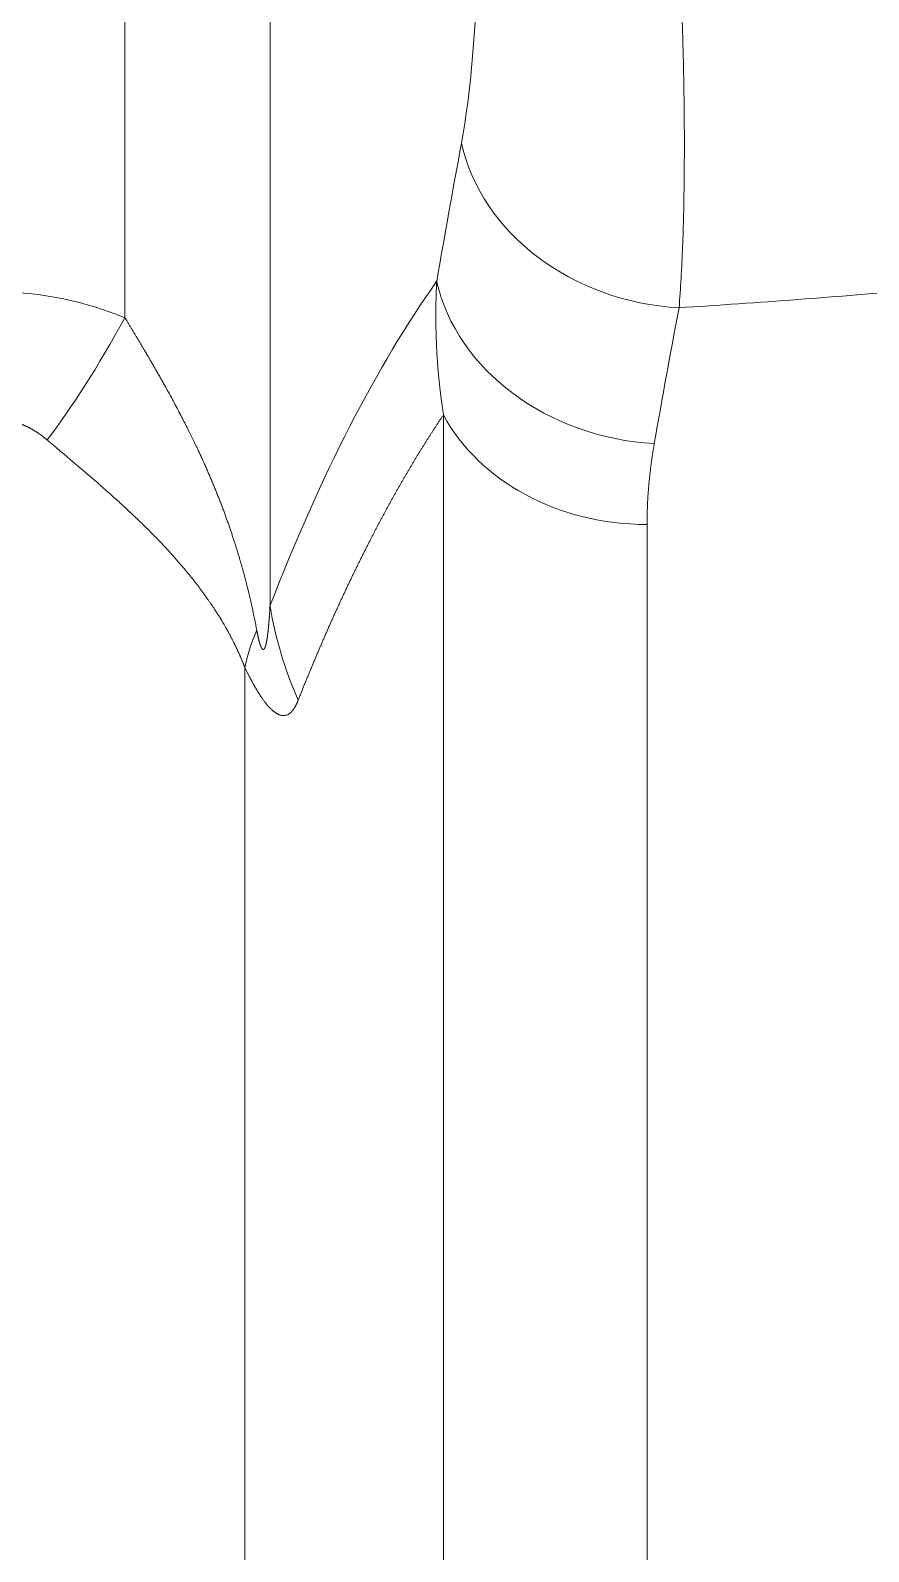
# Model space of a CAD drawing. Header units: millimetres. Extents: x 4664 to 8864, y -38 to 2932.
# Drawn here: x 5333.95 to 5343.79, y 1275.92 to 1293.78 of the extents above; entities that cross this region are included whole.
import ezdxf

# ---------------------------------------------------------------- set-up
doc = ezdxf.new("R2010")
doc.units = ezdxf.units.MM

msp = doc.modelspace()

# ---------------------------------------------------------------- linework, layer by layer
at = {"lineweight": 5}
for p, q in [((5335.059, 1337.158), (5335.059, 1290.409)), ((5336.762, 1287.024), (5336.762, 1328.827)), ((5338.798, 1260.011), (5338.798, 1289.269)), ((5341.187, 1258.059), (5341.187, 1287.982)), ((5336.467, 1286.299), (5336.467, 1260.034))]:
    msp.add_line(p, q, dxfattribs=at)
for centre, major_axis, ratio, start_param, end_param in [((5366.644, 1169.146), (-16.144, 145.92), 0.182976, 0.544174, 0.564628), ((5341.563, 1292.733), (-2.568, 0.476), 0.840771, 0.340983, 1.725542), ((5355.549, 1195.094), (-13.253, 98.309), 0.193169, 0.204402, 0.337088), ((5341.272, 1291.11), (-2.574, 0.445), 0.830019, 0.330604, 1.713181), ((5335.059, 1293.021), (1.996, 4.827), 0.215465, 3.813624, 4.232089), ((5369.198, 1169.419), (-16.165, 143.307), 0.186227, 0.543412, 0.563867), ((5341.187, 1290.142), (-2.612, 0), 0.827153, 0.415831, 1.570796), ((5341.87, 1287.57), (-4.871, 1.888), 0.927977, 0.507343, 0.739755), ((5341.246, 1287.941), (4.705, 2.269), 0.410286, 2.690275, 2.859754)]:
    msp.add_ellipse(centre, major_axis=major_axis, ratio=ratio, start_param=start_param, end_param=end_param, dxfattribs=at)
for points, knots in [([(5339.009, 1292.46), (5339.118, 1293.052), (5339.185, 1293.833), (5339.21, 1295.196), (5339.206, 1295.691), (5339.173, 1296.711), (5339.145, 1297.239), (5339.103, 1297.787)], [0, 0, 0, 0, 0.5, 0.5, 0.75, 0.75, 1, 1, 1, 1]), ([(5341.381, 1297.606), (5341.394, 1297.438), (5341.408, 1297.269), (5341.433, 1296.93), (5341.446, 1296.759), (5341.469, 1296.418), (5341.481, 1296.247), (5341.503, 1295.905), (5341.513, 1295.734), (5341.533, 1295.392), (5341.542, 1295.222), (5341.559, 1294.884), (5341.567, 1294.715), (5341.582, 1294.381), (5341.589, 1294.215), (5341.598, 1293.969), (5341.6, 1293.887), (5341.604, 1293.766), (5341.606, 1293.705), (5341.608, 1293.634), (5341.609, 1293.599), (5341.609, 1293.582), (5341.61, 1293.573), (5341.61, 1293.569), (5341.61, 1293.566), (5341.61, 1293.565), (5341.61, 1293.565), (5341.61, 1293.565), (5341.61, 1293.564), (5341.61, 1293.564), (5341.61, 1293.564), (5341.61, 1293.564), (5341.613, 1293.438), (5341.616, 1293.311), (5341.621, 1293.053), (5341.622, 1292.923), (5341.625, 1292.662), (5341.625, 1292.531), (5341.625, 1292.269), (5341.624, 1292.138), (5341.621, 1291.877), (5341.619, 1291.748), (5341.613, 1291.491), (5341.609, 1291.365), (5341.599, 1291.116), (5341.593, 1290.993), (5341.58, 1290.755), (5341.572, 1290.638), (5341.563, 1290.526)], [0, 0, 0, 0, 0.0625, 0.0625, 0.125, 0.125, 0.1875, 0.1875, 0.25, 0.25, 0.3125, 0.3125, 0.375, 0.375, 0.4375, 0.4375, 0.46875, 0.46875, 0.484375, 0.492187, 0.496094, 0.498047, 0.499023, 0.499512, 0.499756, 0.499878, 0.499939, 0.499969, 0.499985, 0.499992, 0.499992, 0.5, 0.5, 0.5625, 0.5625, 0.625, 0.625, 0.6875, 0.6875, 0.75, 0.75, 0.8125, 0.8125, 0.875, 0.875, 0.9375, 0.9375, 1, 1, 1, 1]), ([(5363.299, 1293.783), (5362.426, 1293.58), (5360.673, 1293.188), (5358.023, 1292.649), (5356.243, 1292.323), (5354.902, 1292.091), (5354.455, 1292.016), (5353.782, 1291.906), (5353.445, 1291.852), (5353.052, 1291.791), (5352.855, 1291.761), (5352.757, 1291.746), (5352.707, 1291.738), (5352.683, 1291.734), (5352.671, 1291.732), (5352.664, 1291.731), (5352.661, 1291.731), (5352.66, 1291.731), (5352.659, 1291.731), (5352.659, 1291.731), (5351.74, 1291.591), (5349.901, 1291.33), (5347.132, 1290.998), (5344.353, 1290.726), (5342.494, 1290.586), (5341.563, 1290.526)], [0, 0, 0, 0, 0.125, 0.25, 0.375, 0.375, 0.4375, 0.4375, 0.46875, 0.484375, 0.492188, 0.496094, 0.498047, 0.499023, 0.499512, 0.499756, 0.499878, 0.499939, 0.499939, 0.5, 0.5, 0.625, 0.75, 0.875, 1, 1, 1, 1]), ([(5338.798, 1289.269), (5338.797, 1289.275), (5338.795, 1289.287), (5338.792, 1289.305), (5338.79, 1289.323), (5338.787, 1289.341), (5338.784, 1289.359), (5338.782, 1289.378), (5338.779, 1289.396), (5338.777, 1289.415), (5338.774, 1289.433), (5338.772, 1289.452), (5338.769, 1289.47), (5338.767, 1289.489), (5338.764, 1289.508), (5338.762, 1289.527), (5338.76, 1289.546), (5338.758, 1289.565), (5338.755, 1289.585), (5338.753, 1289.604), (5338.751, 1289.624), (5338.749, 1289.643), (5338.747, 1289.663), (5338.745, 1289.682), (5338.743, 1289.702), (5338.741, 1289.722), (5338.739, 1289.742), (5338.738, 1289.762), (5338.736, 1289.782), (5338.734, 1289.803), (5338.732, 1289.823), (5338.731, 1289.844), (5338.729, 1289.864), (5338.728, 1289.885), (5338.726, 1289.905), (5338.725, 1289.926), (5338.723, 1289.947), (5338.722, 1289.968), (5338.721, 1289.989), (5338.72, 1290.01), (5338.719, 1290.032), (5338.717, 1290.055), (5338.716, 1290.081), (5338.715, 1290.109), (5338.714, 1290.137), (5338.713, 1290.166), (5338.712, 1290.196), (5338.711, 1290.225), (5338.71, 1290.256), (5338.709, 1290.286), (5338.709, 1290.318), (5338.708, 1290.349), (5338.708, 1290.381), (5338.708, 1290.414), (5338.708, 1290.446), (5338.708, 1290.48), (5338.708, 1290.514), (5338.709, 1290.548), (5338.709, 1290.582), (5338.71, 1290.617), (5338.711, 1290.653), (5338.712, 1290.689), (5338.713, 1290.725), (5338.715, 1290.762), (5338.716, 1290.799), (5338.717, 1290.824), (5338.718, 1290.837)], [0, 0, 0, 0, 0.011398, 0.022851, 0.034361, 0.045928, 0.057551, 0.06923, 0.080965, 0.092757, 0.104606, 0.11651, 0.128472, 0.140489, 0.152564, 0.164695, 0.176882, 0.189126, 0.201426, 0.213783, 0.226197, 0.238667, 0.251194, 0.263778, 0.276418, 0.289116, 0.301869, 0.31468, 0.327547, 0.340471, 0.353452, 0.366489, 0.379583, 0.392735, 0.405942, 0.419207, 0.432529, 0.445907, 0.459342, 0.472835, 0.486384, 0.49999, 0.517598, 0.535485, 0.553653, 0.5721, 0.590827, 0.609834, 0.629122, 0.648689, 0.668538, 0.688667, 0.709077, 0.729767, 0.750739, 0.771992, 0.793526, 0.815341, 0.837438, 0.859816, 0.882476, 0.905417, 0.92864, 0.952145, 0.975931, 1, 1, 1, 1]), ([(5332.13, 1290.409), (5332.59, 1290.599), (5333.092, 1290.709), (5334.098, 1290.708), (5334.599, 1290.599), (5335.059, 1290.409)], [0, 0, 0, 0, 0.5, 0.5, 1, 1, 1, 1]), ([(5335.059, 1290.409), (5335.062, 1290.404), (5335.067, 1290.395), (5335.075, 1290.382), (5335.084, 1290.368), (5335.092, 1290.354), (5335.101, 1290.34), (5335.109, 1290.325), (5335.118, 1290.311), (5335.127, 1290.296), (5335.136, 1290.281), (5335.145, 1290.266), (5335.154, 1290.251), (5335.164, 1290.235), (5335.173, 1290.219), (5335.183, 1290.203), (5335.192, 1290.187), (5335.202, 1290.171), (5335.212, 1290.154), (5335.222, 1290.138), (5335.232, 1290.121), (5335.243, 1290.103), (5335.253, 1290.086), (5335.263, 1290.068), (5335.274, 1290.051), (5335.285, 1290.033), (5335.295, 1290.014), (5335.306, 1289.996), (5335.317, 1289.977), (5335.328, 1289.958), (5335.339, 1289.939), (5335.351, 1289.92), (5335.362, 1289.901), (5335.374, 1289.881), (5335.385, 1289.861), (5335.397, 1289.841), (5335.409, 1289.82), (5335.42, 1289.8), (5335.432, 1289.779), (5335.444, 1289.758), (5335.457, 1289.736), (5335.469, 1289.715), (5335.481, 1289.693), (5335.494, 1289.671), (5335.506, 1289.649), (5335.519, 1289.626), (5335.531, 1289.604), (5335.556, 1289.559), (5335.592, 1289.494), (5335.638, 1289.409), (5335.682, 1289.327), (5335.722, 1289.249), (5335.76, 1289.175), (5335.796, 1289.105), (5335.829, 1289.039), (5335.859, 1288.977), (5335.887, 1288.918), (5335.913, 1288.864), (5335.936, 1288.815), (5335.957, 1288.769), (5335.976, 1288.728), (5335.995, 1288.685), (5336.016, 1288.639), (5336.037, 1288.589), (5336.059, 1288.539), (5336.08, 1288.49), (5336.1, 1288.44), (5336.12, 1288.392), (5336.14, 1288.343), (5336.159, 1288.295), (5336.178, 1288.247), (5336.196, 1288.199), (5336.214, 1288.152), (5336.231, 1288.105), (5336.248, 1288.058), (5336.264, 1288.012), (5336.281, 1287.966), (5336.296, 1287.92), (5336.312, 1287.875), (5336.326, 1287.83), (5336.341, 1287.786), (5336.355, 1287.742), (5336.369, 1287.698), (5336.382, 1287.655), (5336.395, 1287.612), (5336.408, 1287.569), (5336.42, 1287.527), (5336.432, 1287.485), (5336.444, 1287.444), (5336.455, 1287.403), (5336.466, 1287.363), (5336.476, 1287.323), (5336.486, 1287.283), (5336.496, 1287.244), (5336.506, 1287.205), (5336.515, 1287.167), (5336.524, 1287.129), (5336.533, 1287.091), (5336.541, 1287.054), (5336.55, 1287.018), (5336.558, 1286.982), (5336.565, 1286.946), (5336.573, 1286.911), (5336.58, 1286.876), (5336.587, 1286.842), (5336.593, 1286.808), (5336.6, 1286.775), (5336.604, 1286.752), (5336.606, 1286.741)], [0, 0, 0, 0, 0.004199, 0.008453, 0.012763, 0.017127, 0.021547, 0.026022, 0.030552, 0.035137, 0.039778, 0.044473, 0.049224, 0.05403, 0.058891, 0.063807, 0.068779, 0.073806, 0.078888, 0.084025, 0.089217, 0.094465, 0.099767, 0.105125, 0.110538, 0.116006, 0.12153, 0.127108, 0.132742, 0.138431, 0.144175, 0.149975, 0.15583, 0.161739, 0.167704, 0.173725, 0.1798, 0.185931, 0.192116, 0.198357, 0.204653, 0.211005, 0.217411, 0.223873, 0.23039, 0.236962, 0.24359, 0.250272, 0.275938, 0.300401, 0.323659, 0.345713, 0.366564, 0.386211, 0.404655, 0.421894, 0.43793, 0.452762, 0.46639, 0.478815, 0.490035, 0.500052, 0.513641, 0.527108, 0.540455, 0.553679, 0.566783, 0.579765, 0.592627, 0.605367, 0.617986, 0.630483, 0.64286, 0.655116, 0.66725, 0.679264, 0.691156, 0.702928, 0.714578, 0.726108, 0.737517, 0.748805, 0.759972, 0.771018, 0.781944, 0.792749, 0.803433, 0.813997, 0.824439, 0.834762, 0.844964, 0.855045, 0.865006, 0.874846, 0.884566, 0.894166, 0.903645, 0.913005, 0.922244, 0.931363, 0.940362, 0.949241, 0.958, 0.96664, 0.975159, 0.983559, 0.991839, 1, 1, 1, 1]), ([(5334.144, 1288.975), (5334.143, 1288.977), (5334.139, 1288.98), (5334.133, 1288.984), (5334.128, 1288.989), (5334.123, 1288.993), (5334.117, 1288.998), (5334.112, 1289.002), (5334.106, 1289.006), (5334.101, 1289.01), (5334.095, 1289.015), (5334.09, 1289.019), (5334.084, 1289.023), (5334.079, 1289.027), (5334.073, 1289.031), (5334.068, 1289.035), (5334.063, 1289.039), (5334.057, 1289.043), (5334.052, 1289.047), (5334.046, 1289.05), (5334.041, 1289.054), (5334.035, 1289.058), (5334.03, 1289.062), (5334.024, 1289.065), (5334.019, 1289.069), (5334.013, 1289.072), (5334.008, 1289.076), (5334.002, 1289.079), (5333.997, 1289.083), (5333.991, 1289.086), (5333.986, 1289.089), (5333.98, 1289.092), (5333.975, 1289.096), (5333.969, 1289.099), (5333.964, 1289.102), (5333.958, 1289.105), (5333.953, 1289.108), (5333.947, 1289.111), (5333.942, 1289.114), (5333.936, 1289.117), (5333.931, 1289.12), (5333.925, 1289.122), (5333.92, 1289.125), (5333.914, 1289.128), (5333.909, 1289.13), (5333.903, 1289.133), (5333.898, 1289.136), (5333.892, 1289.138), (5333.887, 1289.14), (5333.881, 1289.143), (5333.876, 1289.145), (5333.87, 1289.148), (5333.865, 1289.15), (5333.859, 1289.152), (5333.854, 1289.154), (5333.848, 1289.156), (5333.843, 1289.158), (5333.837, 1289.161), (5333.832, 1289.163), (5333.826, 1289.164), (5333.821, 1289.166), (5333.815, 1289.168), (5333.81, 1289.17), (5333.804, 1289.172), (5333.799, 1289.174), (5333.793, 1289.175), (5333.788, 1289.177), (5333.782, 1289.178), (5333.777, 1289.18), (5333.771, 1289.181), (5333.766, 1289.183), (5333.76, 1289.184), (5333.755, 1289.186), (5333.749, 1289.187), (5333.744, 1289.188), (5333.738, 1289.189), (5333.733, 1289.191), (5333.727, 1289.192), (5333.721, 1289.193), (5333.716, 1289.194), (5333.71, 1289.195), (5333.705, 1289.196), (5333.699, 1289.197), (5333.694, 1289.198), (5333.688, 1289.198), (5333.683, 1289.199), (5333.677, 1289.2), (5333.672, 1289.201), (5333.666, 1289.201), (5333.661, 1289.202), (5333.655, 1289.202), (5333.65, 1289.203), (5333.644, 1289.203), (5333.639, 1289.204), (5333.633, 1289.204), (5333.628, 1289.204), (5333.622, 1289.204), (5333.616, 1289.205), (5333.611, 1289.205), (5333.605, 1289.205), (5333.6, 1289.205), (5333.594, 1289.205), (5333.589, 1289.205), (5333.583, 1289.205), (5333.578, 1289.205), (5333.572, 1289.205), (5333.567, 1289.204), (5333.561, 1289.204), (5333.556, 1289.204), (5333.55, 1289.204), (5333.545, 1289.203), (5333.539, 1289.203), (5333.534, 1289.202), (5333.528, 1289.202), (5333.523, 1289.201), (5333.517, 1289.201), (5333.511, 1289.2), (5333.506, 1289.199), (5333.5, 1289.198), (5333.495, 1289.198), (5333.489, 1289.197), (5333.484, 1289.196), (5333.478, 1289.195), (5333.473, 1289.194), (5333.467, 1289.193), (5333.462, 1289.192), (5333.456, 1289.191), (5333.451, 1289.189), (5333.445, 1289.188), (5333.44, 1289.187), (5333.434, 1289.186), (5333.429, 1289.184), (5333.423, 1289.183), (5333.418, 1289.181), (5333.412, 1289.18), (5333.407, 1289.178), (5333.401, 1289.177), (5333.395, 1289.175), (5333.39, 1289.174), (5333.384, 1289.172), (5333.379, 1289.17), (5333.373, 1289.168), (5333.368, 1289.166), (5333.362, 1289.164), (5333.357, 1289.163), (5333.351, 1289.161), (5333.346, 1289.158), (5333.34, 1289.156), (5333.335, 1289.154), (5333.329, 1289.152), (5333.324, 1289.15), (5333.318, 1289.148), (5333.313, 1289.145), (5333.307, 1289.143), (5333.302, 1289.14), (5333.296, 1289.138), (5333.291, 1289.136), (5333.285, 1289.133), (5333.28, 1289.13), (5333.274, 1289.128), (5333.269, 1289.125), (5333.263, 1289.122), (5333.258, 1289.12), (5333.252, 1289.117), (5333.247, 1289.114), (5333.241, 1289.111), (5333.236, 1289.108), (5333.23, 1289.105), (5333.225, 1289.102), (5333.219, 1289.099), (5333.214, 1289.096), (5333.208, 1289.092), (5333.203, 1289.089), (5333.197, 1289.086), (5333.192, 1289.083), (5333.186, 1289.079), (5333.181, 1289.076), (5333.175, 1289.072), (5333.17, 1289.069), (5333.165, 1289.065), (5333.159, 1289.062), (5333.154, 1289.058), (5333.148, 1289.054), (5333.143, 1289.05), (5333.137, 1289.047), (5333.132, 1289.043), (5333.126, 1289.039), (5333.121, 1289.035), (5333.115, 1289.031), (5333.11, 1289.027), (5333.104, 1289.023), (5333.099, 1289.019), (5333.093, 1289.015), (5333.088, 1289.01), (5333.083, 1289.006), (5333.077, 1289.002), (5333.072, 1288.998), (5333.066, 1288.993), (5333.061, 1288.989), (5333.055, 1288.984), (5333.05, 1288.98), (5333.046, 1288.977), (5333.044, 1288.975)], [0, 0, 0, 0, 0.006346, 0.012656, 0.018931, 0.025171, 0.031376, 0.037546, 0.043682, 0.049784, 0.055851, 0.061885, 0.067884, 0.07385, 0.079783, 0.085682, 0.091549, 0.097382, 0.103183, 0.108951, 0.114688, 0.120392, 0.126065, 0.131705, 0.137315, 0.142894, 0.148441, 0.153958, 0.159445, 0.164901, 0.170328, 0.175724, 0.181092, 0.18643, 0.19174, 0.197021, 0.202273, 0.207498, 0.212694, 0.217864, 0.223006, 0.228121, 0.233209, 0.238272, 0.243308, 0.248319, 0.253304, 0.258264, 0.2632, 0.268111, 0.272999, 0.277863, 0.282703, 0.28752, 0.292315, 0.297088, 0.301839, 0.306568, 0.311276, 0.315964, 0.320631, 0.325279, 0.329906, 0.334515, 0.339105, 0.343677, 0.348231, 0.352768, 0.357287, 0.36179, 0.366277, 0.370749, 0.375205, 0.379646, 0.384073, 0.388486, 0.392886, 0.397273, 0.401648, 0.406011, 0.410362, 0.414703, 0.419033, 0.423353, 0.427663, 0.431965, 0.436258, 0.440543, 0.444821, 0.449093, 0.453357, 0.457616, 0.46187, 0.466119, 0.470363, 0.474604, 0.478841, 0.483076, 0.487309, 0.49154, 0.49577, 0.5, 0.50423, 0.50846, 0.512691, 0.516924, 0.521159, 0.525396, 0.529637, 0.533881, 0.53813, 0.542384, 0.546643, 0.550907, 0.555179, 0.559457, 0.563742, 0.568035, 0.572337, 0.576647, 0.580967, 0.585297, 0.589638, 0.593989, 0.598352, 0.602727, 0.607114, 0.611514, 0.615927, 0.620354, 0.624795, 0.629251, 0.633723, 0.63821, 0.642713, 0.647232, 0.651769, 0.656323, 0.660895, 0.665485, 0.670094, 0.674721, 0.679369, 0.684036, 0.688724, 0.693432, 0.698161, 0.702912, 0.707685, 0.71248, 0.717297, 0.722137, 0.727001, 0.731889, 0.7368, 0.741736, 0.746696, 0.751681, 0.756692, 0.761728, 0.766791, 0.771879, 0.776994, 0.782136, 0.787306, 0.792502, 0.797727, 0.802979, 0.80826, 0.81357, 0.818908, 0.824276, 0.829672, 0.835099, 0.840555, 0.846042, 0.851559, 0.857106, 0.862685, 0.868295, 0.873935, 0.879608, 0.885312, 0.891049, 0.896817, 0.902618, 0.908451, 0.914318, 0.920217, 0.92615, 0.932116, 0.938115, 0.944149, 0.950216, 0.956318, 0.962454, 0.968624, 0.974829, 0.981069, 0.987344, 0.993654, 1, 1, 1, 1]), ([(5338.798, 1289.269), (5338.795, 1289.265), (5338.788, 1289.255), (5338.779, 1289.241), (5338.769, 1289.227), (5338.759, 1289.212), (5338.75, 1289.198), (5338.74, 1289.183), (5338.731, 1289.169), (5338.721, 1289.155), (5338.712, 1289.14), (5338.702, 1289.125), (5338.693, 1289.111), (5338.683, 1289.096), (5338.674, 1289.082), (5338.664, 1289.067), (5338.655, 1289.052), (5338.645, 1289.038), (5338.636, 1289.023), (5338.627, 1289.008), (5338.617, 1288.993), (5338.608, 1288.978), (5338.598, 1288.963), (5338.589, 1288.948), (5338.579, 1288.933), (5338.57, 1288.919), (5338.561, 1288.903), (5338.551, 1288.888), (5338.542, 1288.873), (5338.533, 1288.858), (5338.523, 1288.843), (5338.514, 1288.828), (5338.505, 1288.813), (5338.495, 1288.798), (5338.486, 1288.782), (5338.477, 1288.767), (5338.467, 1288.752), (5338.458, 1288.736), (5338.449, 1288.721), (5338.44, 1288.706), (5338.43, 1288.69), (5338.421, 1288.675), (5338.412, 1288.659), (5338.403, 1288.644), (5338.394, 1288.628), (5338.384, 1288.612), (5338.375, 1288.597), (5338.366, 1288.581), (5338.357, 1288.565), (5338.348, 1288.55), (5338.338, 1288.534), (5338.329, 1288.518), (5338.32, 1288.502), (5338.311, 1288.487), (5338.302, 1288.471), (5338.293, 1288.455), (5338.284, 1288.439), (5338.275, 1288.423), (5338.266, 1288.407), (5338.256, 1288.391), (5338.247, 1288.375), (5338.238, 1288.359), (5338.229, 1288.343), (5338.22, 1288.327), (5338.211, 1288.31), (5338.202, 1288.294), (5338.193, 1288.278), (5338.184, 1288.262), (5338.175, 1288.245), (5338.166, 1288.229), (5338.157, 1288.213), (5338.148, 1288.196), (5338.139, 1288.18), (5338.13, 1288.164), (5338.121, 1288.147), (5338.112, 1288.131), (5338.104, 1288.114), (5338.095, 1288.098), (5338.086, 1288.081), (5338.077, 1288.064), (5338.068, 1288.048), (5338.059, 1288.031), (5338.05, 1288.014), (5338.041, 1287.998), (5338.032, 1287.981), (5338.024, 1287.964), (5338.015, 1287.947), (5338.006, 1287.931), (5337.997, 1287.914), (5337.988, 1287.897), (5337.98, 1287.88), (5337.971, 1287.863), (5337.962, 1287.846), (5337.953, 1287.829), (5337.944, 1287.812), (5337.936, 1287.795), (5337.927, 1287.778), (5337.915, 1287.754), (5337.899, 1287.724), (5337.881, 1287.686), (5337.862, 1287.649), (5337.843, 1287.611), (5337.824, 1287.574), (5337.806, 1287.536), (5337.787, 1287.498), (5337.768, 1287.46), (5337.75, 1287.422), (5337.731, 1287.383), (5337.713, 1287.345), (5337.694, 1287.306), (5337.676, 1287.267), (5337.658, 1287.229), (5337.639, 1287.19), (5337.621, 1287.15), (5337.603, 1287.111), (5337.585, 1287.072), (5337.567, 1287.032), (5337.548, 1286.993), (5337.53, 1286.953), (5337.512, 1286.913), (5337.494, 1286.873), (5337.476, 1286.833), (5337.458, 1286.792), (5337.441, 1286.752), (5337.423, 1286.711), (5337.405, 1286.671), (5337.387, 1286.63), (5337.37, 1286.589), (5337.352, 1286.548), (5337.334, 1286.507), (5337.317, 1286.465), (5337.299, 1286.424), (5337.282, 1286.382), (5337.264, 1286.341), (5337.247, 1286.299), (5337.229, 1286.257), (5337.212, 1286.215), (5337.195, 1286.173), (5337.177, 1286.131), (5337.16, 1286.088), (5337.143, 1286.046), (5337.126, 1286.003), (5337.109, 1285.96), (5337.097, 1285.932), (5337.092, 1285.917)], [0, 0, 0, 0, 0.0053, 0.010597, 0.015893, 0.021187, 0.026479, 0.031769, 0.037057, 0.042343, 0.047628, 0.05291, 0.05819, 0.063469, 0.068745, 0.07402, 0.079292, 0.084563, 0.089831, 0.095098, 0.100363, 0.105626, 0.110887, 0.116146, 0.121403, 0.126658, 0.131911, 0.137162, 0.142411, 0.147658, 0.152904, 0.158147, 0.163388, 0.168628, 0.173865, 0.179101, 0.184334, 0.189566, 0.194795, 0.200023, 0.205248, 0.210472, 0.215694, 0.220914, 0.226131, 0.231347, 0.236561, 0.241773, 0.246983, 0.252191, 0.257397, 0.262601, 0.267803, 0.273003, 0.278201, 0.283397, 0.288591, 0.293783, 0.298974, 0.304162, 0.309348, 0.314532, 0.319714, 0.324895, 0.330073, 0.335249, 0.340424, 0.345596, 0.350766, 0.355934, 0.361101, 0.366265, 0.371428, 0.376588, 0.381746, 0.386903, 0.392057, 0.397209, 0.40236, 0.407508, 0.412655, 0.417799, 0.422941, 0.428082, 0.43322, 0.438357, 0.443491, 0.448623, 0.453754, 0.458882, 0.464008, 0.469133, 0.474255, 0.479375, 0.484494, 0.48961, 0.494724, 0.499837, 0.510895, 0.521944, 0.532986, 0.54402, 0.555045, 0.566062, 0.577071, 0.588072, 0.599065, 0.61005, 0.621026, 0.631995, 0.642955, 0.653907, 0.66485, 0.675786, 0.686713, 0.697632, 0.708543, 0.719446, 0.73034, 0.741226, 0.752104, 0.762974, 0.773835, 0.784688, 0.795533, 0.806369, 0.817197, 0.828017, 0.838829, 0.849632, 0.860427, 0.871214, 0.881992, 0.892762, 0.903523, 0.914276, 0.925021, 0.935758, 0.946486, 0.957205, 0.967917, 0.978619, 0.989314, 1, 1, 1, 1]), ([(5336.467, 1286.299), (5336.466, 1286.302), (5336.464, 1286.309), (5336.46, 1286.319), (5336.455, 1286.329), (5336.451, 1286.339), (5336.447, 1286.35), (5336.443, 1286.36), (5336.438, 1286.371), (5336.434, 1286.382), (5336.429, 1286.393), (5336.425, 1286.404), (5336.42, 1286.415), (5336.415, 1286.426), (5336.41, 1286.438), (5336.405, 1286.449), (5336.4, 1286.461), (5336.395, 1286.472), (5336.389, 1286.484), (5336.384, 1286.496), (5336.378, 1286.508), (5336.373, 1286.52), (5336.367, 1286.532), (5336.361, 1286.545), (5336.355, 1286.557), (5336.349, 1286.57), (5336.343, 1286.582), (5336.336, 1286.595), (5336.33, 1286.608), (5336.323, 1286.621), (5336.317, 1286.634), (5336.31, 1286.647), (5336.303, 1286.66), (5336.296, 1286.673), (5336.289, 1286.687), (5336.281, 1286.7), (5336.273, 1286.717), (5336.259, 1286.742), (5336.236, 1286.782), (5336.202, 1286.841), (5336.167, 1286.898), (5336.135, 1286.948), (5336.112, 1286.984), (5336.09, 1287.017), (5336.07, 1287.047), (5336.05, 1287.075), (5336.023, 1287.115), (5335.986, 1287.166), (5335.94, 1287.229), (5335.894, 1287.29), (5335.847, 1287.349), (5335.801, 1287.407), (5335.755, 1287.463), (5335.708, 1287.517), (5335.662, 1287.57), (5335.617, 1287.621), (5335.572, 1287.671), (5335.527, 1287.719), (5335.483, 1287.766), (5335.434, 1287.817), (5335.379, 1287.873), (5335.319, 1287.933), (5335.259, 1287.992), (5335.199, 1288.05), (5335.139, 1288.107), (5335.079, 1288.163), (5335.019, 1288.219), (5334.959, 1288.273), (5334.899, 1288.327), (5334.84, 1288.38), (5334.794, 1288.42), (5334.762, 1288.448), (5334.744, 1288.465), (5334.725, 1288.481), (5334.707, 1288.497), (5334.688, 1288.513), (5334.669, 1288.529), (5334.651, 1288.545), (5334.632, 1288.561), (5334.614, 1288.577), (5334.595, 1288.593), (5334.577, 1288.609), (5334.559, 1288.624), (5334.54, 1288.64), (5334.522, 1288.656), (5334.504, 1288.671), (5334.485, 1288.687), (5334.467, 1288.703), (5334.449, 1288.718), (5334.43, 1288.734), (5334.412, 1288.749), (5334.394, 1288.764), (5334.376, 1288.78), (5334.358, 1288.795), (5334.34, 1288.81), (5334.322, 1288.825), (5334.304, 1288.84), (5334.286, 1288.856), (5334.268, 1288.871), (5334.25, 1288.886), (5334.233, 1288.901), (5334.215, 1288.916), (5334.197, 1288.931), (5334.18, 1288.945), (5334.162, 1288.96), (5334.15, 1288.97), (5334.144, 1288.975)], [0, 0, 0, 0, 0.002923, 0.005885, 0.008885, 0.011923, 0.015, 0.018115, 0.021269, 0.024462, 0.027693, 0.030962, 0.03427, 0.037617, 0.041002, 0.044426, 0.047888, 0.051389, 0.054929, 0.058507, 0.062124, 0.065779, 0.069473, 0.073206, 0.076978, 0.080788, 0.084637, 0.088524, 0.09245, 0.096415, 0.100419, 0.104461, 0.108542, 0.112662, 0.11682, 0.121017, 0.125253, 0.131964, 0.144587, 0.163125, 0.187577, 0.199806, 0.211305, 0.222072, 0.232109, 0.241416, 0.249991, 0.271442, 0.29252, 0.313226, 0.333562, 0.353529, 0.373126, 0.392356, 0.41122, 0.429718, 0.447853, 0.465625, 0.483036, 0.500087, 0.523263, 0.54634, 0.569323, 0.592215, 0.61502, 0.637742, 0.660386, 0.682956, 0.705455, 0.727888, 0.750259, 0.757324, 0.764392, 0.771462, 0.778536, 0.785612, 0.792692, 0.799775, 0.806862, 0.813952, 0.821046, 0.828144, 0.835246, 0.842352, 0.849463, 0.856578, 0.863697, 0.870821, 0.87795, 0.885084, 0.892223, 0.899367, 0.906516, 0.913671, 0.920831, 0.927998, 0.93517, 0.942347, 0.949531, 0.956722, 0.963918, 0.971121, 0.978331, 0.985547, 0.99277, 1, 1, 1, 1]), ([(5341.272, 1288.932), (5341.271, 1288.927), (5341.269, 1288.916), (5341.266, 1288.899), (5341.264, 1288.882), (5341.261, 1288.866), (5341.258, 1288.849), (5341.255, 1288.832), (5341.253, 1288.816), (5341.25, 1288.799), (5341.248, 1288.782), (5341.245, 1288.766), (5341.243, 1288.749), (5341.241, 1288.733), (5341.238, 1288.716), (5341.236, 1288.7), (5341.234, 1288.683), (5341.232, 1288.666), (5341.23, 1288.65), (5341.228, 1288.633), (5341.226, 1288.617), (5341.224, 1288.6), (5341.222, 1288.584), (5341.22, 1288.567), (5341.218, 1288.551), (5341.216, 1288.535), (5341.215, 1288.518), (5341.213, 1288.502), (5341.211, 1288.485), (5341.21, 1288.469), (5341.208, 1288.452), (5341.207, 1288.436), (5341.206, 1288.42), (5341.204, 1288.403), (5341.203, 1288.387), (5341.202, 1288.371), (5341.2, 1288.354), (5341.199, 1288.338), (5341.198, 1288.322), (5341.197, 1288.305), (5341.196, 1288.289), (5341.195, 1288.273), (5341.194, 1288.257), (5341.194, 1288.24), (5341.193, 1288.224), (5341.192, 1288.208), (5341.191, 1288.192), (5341.191, 1288.175), (5341.19, 1288.159), (5341.19, 1288.143), (5341.189, 1288.127), (5341.189, 1288.111), (5341.188, 1288.095), (5341.188, 1288.078), (5341.188, 1288.062), (5341.187, 1288.046), (5341.187, 1288.03), (5341.187, 1288.014), (5341.187, 1287.998), (5341.187, 1287.987), (5341.187, 1287.982)], [0, 0, 0, 0, 0.017766, 0.035513, 0.05324, 0.070949, 0.088638, 0.106308, 0.123959, 0.141592, 0.159205, 0.176799, 0.194374, 0.211931, 0.229469, 0.246988, 0.264488, 0.28197, 0.299433, 0.316878, 0.334304, 0.351711, 0.369101, 0.386471, 0.403824, 0.421158, 0.438474, 0.455772, 0.473052, 0.490314, 0.507557, 0.524783, 0.541991, 0.55918, 0.576353, 0.593507, 0.610643, 0.627762, 0.644863, 0.661947, 0.679013, 0.696061, 0.713092, 0.730106, 0.747102, 0.764081, 0.781043, 0.797988, 0.814915, 0.831825, 0.848719, 0.865595, 0.882454, 0.899297, 0.916123, 0.932931, 0.949724, 0.966499, 0.983258, 1, 1, 1, 1]), ([(5336.606, 1286.741), (5336.606, 1286.739), (5336.607, 1286.735), (5336.608, 1286.729), (5336.609, 1286.723), (5336.611, 1286.717), (5336.612, 1286.711), (5336.613, 1286.705), (5336.614, 1286.699), (5336.615, 1286.693), (5336.616, 1286.687), (5336.618, 1286.682), (5336.619, 1286.676), (5336.62, 1286.671), (5336.621, 1286.666), (5336.622, 1286.66), (5336.623, 1286.655), (5336.624, 1286.65), (5336.626, 1286.645), (5336.627, 1286.641), (5336.628, 1286.636), (5336.629, 1286.631), (5336.63, 1286.627), (5336.631, 1286.622), (5336.632, 1286.618), (5336.633, 1286.613), (5336.634, 1286.609), (5336.636, 1286.605), (5336.637, 1286.601), (5336.638, 1286.597), (5336.639, 1286.593), (5336.64, 1286.59), (5336.641, 1286.586), (5336.642, 1286.582), (5336.643, 1286.579), (5336.644, 1286.576), (5336.645, 1286.572), (5336.646, 1286.569), (5336.648, 1286.566), (5336.649, 1286.563), (5336.65, 1286.56), (5336.651, 1286.557), (5336.652, 1286.554), (5336.653, 1286.552), (5336.654, 1286.549), (5336.655, 1286.547), (5336.656, 1286.544), (5336.657, 1286.542), (5336.658, 1286.54), (5336.659, 1286.538), (5336.66, 1286.536), (5336.661, 1286.534), (5336.662, 1286.532), (5336.663, 1286.53), (5336.664, 1286.528), (5336.665, 1286.527), (5336.666, 1286.525), (5336.667, 1286.524), (5336.668, 1286.523), (5336.669, 1286.521), (5336.67, 1286.52), (5336.671, 1286.519), (5336.672, 1286.518), (5336.673, 1286.517), (5336.674, 1286.517), (5336.675, 1286.516), (5336.676, 1286.515), (5336.677, 1286.515), (5336.678, 1286.514), (5336.679, 1286.514), (5336.68, 1286.514), (5336.681, 1286.514), (5336.682, 1286.514), (5336.683, 1286.514), (5336.684, 1286.514), (5336.685, 1286.514), (5336.686, 1286.514), (5336.687, 1286.515), (5336.687, 1286.515), (5336.688, 1286.516), (5336.689, 1286.517), (5336.69, 1286.517), (5336.691, 1286.518), (5336.692, 1286.519), (5336.693, 1286.52), (5336.694, 1286.521), (5336.695, 1286.523), (5336.696, 1286.524), (5336.697, 1286.525), (5336.697, 1286.527), (5336.698, 1286.529), (5336.699, 1286.53), (5336.7, 1286.532), (5336.701, 1286.534), (5336.702, 1286.536), (5336.703, 1286.538), (5336.704, 1286.54), (5336.704, 1286.542), (5336.705, 1286.545), (5336.706, 1286.547), (5336.707, 1286.549), (5336.708, 1286.552), (5336.709, 1286.555), (5336.71, 1286.557), (5336.71, 1286.56), (5336.711, 1286.563), (5336.712, 1286.566), (5336.713, 1286.569), (5336.714, 1286.573), (5336.714, 1286.576), (5336.715, 1286.579), (5336.716, 1286.583), (5336.717, 1286.586), (5336.718, 1286.59), (5336.718, 1286.594), (5336.719, 1286.598), (5336.72, 1286.602), (5336.721, 1286.606), (5336.722, 1286.61), (5336.722, 1286.614), (5336.723, 1286.618), (5336.724, 1286.623), (5336.725, 1286.627), (5336.726, 1286.632), (5336.726, 1286.637), (5336.727, 1286.641), (5336.728, 1286.646), (5336.729, 1286.651), (5336.729, 1286.656), (5336.73, 1286.661), (5336.731, 1286.667), (5336.732, 1286.672), (5336.732, 1286.677), (5336.733, 1286.683), (5336.734, 1286.688), (5336.734, 1286.694), (5336.735, 1286.7), (5336.736, 1286.706), (5336.737, 1286.712), (5336.737, 1286.718), (5336.738, 1286.724), (5336.739, 1286.73), (5336.739, 1286.736), (5336.74, 1286.743), (5336.741, 1286.749), (5336.741, 1286.756), (5336.742, 1286.762), (5336.743, 1286.769), (5336.743, 1286.776), (5336.744, 1286.783), (5336.745, 1286.79), (5336.745, 1286.797), (5336.746, 1286.804), (5336.747, 1286.812), (5336.747, 1286.819), (5336.748, 1286.826), (5336.749, 1286.834), (5336.749, 1286.842), (5336.75, 1286.849), (5336.751, 1286.857), (5336.751, 1286.865), (5336.752, 1286.873), (5336.752, 1286.881), (5336.753, 1286.89), (5336.754, 1286.898), (5336.754, 1286.906), (5336.755, 1286.915), (5336.755, 1286.923), (5336.756, 1286.932), (5336.757, 1286.941), (5336.757, 1286.95), (5336.758, 1286.959), (5336.758, 1286.968), (5336.759, 1286.977), (5336.76, 1286.986), (5336.76, 1286.995), (5336.761, 1287.005), (5336.761, 1287.014), (5336.762, 1287.021), (5336.762, 1287.024)], [0, 0, 0, 0, 0.006052, 0.012014, 0.017888, 0.023673, 0.02937, 0.034978, 0.040499, 0.045932, 0.051278, 0.056537, 0.06171, 0.066797, 0.071799, 0.076715, 0.081547, 0.086294, 0.090958, 0.095539, 0.100037, 0.104453, 0.108788, 0.113043, 0.117217, 0.121312, 0.125329, 0.129268, 0.133131, 0.136918, 0.140631, 0.14427, 0.147836, 0.151331, 0.154757, 0.158114, 0.161403, 0.164627, 0.167788, 0.170886, 0.173923, 0.176903, 0.179826, 0.182695, 0.185512, 0.18828, 0.191001, 0.193678, 0.196314, 0.198912, 0.201475, 0.204007, 0.20651, 0.208988, 0.211445, 0.213884, 0.21631, 0.218726, 0.221136, 0.223544, 0.225954, 0.228369, 0.230795, 0.233233, 0.23569, 0.238167, 0.240669, 0.243199, 0.245761, 0.248358, 0.250992, 0.253668, 0.256387, 0.259153, 0.261969, 0.264836, 0.267757, 0.270734, 0.273769, 0.276865, 0.280023, 0.283245, 0.286532, 0.289886, 0.293309, 0.296801, 0.300365, 0.304001, 0.307711, 0.311495, 0.315355, 0.319291, 0.323305, 0.327398, 0.331569, 0.33582, 0.340152, 0.344565, 0.34906, 0.353638, 0.358299, 0.363043, 0.367871, 0.372785, 0.377783, 0.382867, 0.388036, 0.393292, 0.398635, 0.404065, 0.409583, 0.415188, 0.420881, 0.426663, 0.432533, 0.438492, 0.444541, 0.450678, 0.456906, 0.463224, 0.469631, 0.476129, 0.482718, 0.489397, 0.496167, 0.503028, 0.509981, 0.517025, 0.52416, 0.531387, 0.538707, 0.546118, 0.553621, 0.561217, 0.568905, 0.576685, 0.584558, 0.592524, 0.600583, 0.608735, 0.61698, 0.625318, 0.633749, 0.642274, 0.650892, 0.659604, 0.668409, 0.677308, 0.686301, 0.695388, 0.704568, 0.713843, 0.723212, 0.732674, 0.742231, 0.751883, 0.761628, 0.771468, 0.781403, 0.791432, 0.801555, 0.811773, 0.822086, 0.832493, 0.842995, 0.853592, 0.864284, 0.875071, 0.885953, 0.896929, 0.908001, 0.919168, 0.93043, 0.941787, 0.953239, 0.964786, 0.976429, 0.988167, 1, 1, 1, 1]), ([(5337.092, 1285.917), (5337.091, 1285.916), (5337.09, 1285.913), (5337.088, 1285.908), (5337.086, 1285.904), (5337.084, 1285.9), (5337.083, 1285.896), (5337.081, 1285.891), (5337.079, 1285.887), (5337.077, 1285.883), (5337.075, 1285.879), (5337.073, 1285.875), (5337.072, 1285.871), (5337.07, 1285.867), (5337.068, 1285.864), (5337.066, 1285.86), (5337.064, 1285.856), (5337.062, 1285.853), (5337.06, 1285.849), (5337.058, 1285.846), (5337.057, 1285.842), (5337.055, 1285.839), (5337.053, 1285.836), (5337.051, 1285.832), (5337.049, 1285.829), (5337.047, 1285.826), (5337.045, 1285.823), (5337.043, 1285.82), (5337.041, 1285.817), (5337.039, 1285.814), (5337.037, 1285.811), (5337.035, 1285.808), (5337.033, 1285.805), (5337.031, 1285.803), (5337.029, 1285.8), (5337.027, 1285.798), (5337.025, 1285.795), (5337.023, 1285.793), (5337.021, 1285.79), (5337.019, 1285.788), (5337.017, 1285.785), (5337.015, 1285.783), (5337.013, 1285.781), (5337.011, 1285.779), (5337.009, 1285.777), (5337.007, 1285.775), (5337.005, 1285.773), (5336.999, 1285.767), (5336.988, 1285.759), (5336.973, 1285.75), (5336.957, 1285.743), (5336.941, 1285.739), (5336.924, 1285.737), (5336.907, 1285.738), (5336.889, 1285.741), (5336.874, 1285.746), (5336.862, 1285.751), (5336.854, 1285.754), (5336.846, 1285.759), (5336.838, 1285.764), (5336.829, 1285.769), (5336.821, 1285.775), (5336.812, 1285.781), (5336.804, 1285.788), (5336.795, 1285.795), (5336.786, 1285.803), (5336.777, 1285.811), (5336.765, 1285.823), (5336.749, 1285.839), (5336.73, 1285.861), (5336.711, 1285.884), (5336.691, 1285.909), (5336.672, 1285.937), (5336.656, 1285.959), (5336.646, 1285.975), (5336.64, 1285.985), (5336.634, 1285.994), (5336.628, 1286.004), (5336.621, 1286.013), (5336.615, 1286.023), (5336.609, 1286.033), (5336.603, 1286.044), (5336.597, 1286.054), (5336.591, 1286.065), (5336.584, 1286.076), (5336.578, 1286.086), (5336.572, 1286.098), (5336.565, 1286.109), (5336.559, 1286.12), (5336.553, 1286.132), (5336.546, 1286.144), (5336.54, 1286.156), (5336.533, 1286.168), (5336.527, 1286.18), (5336.52, 1286.193), (5336.514, 1286.205), (5336.507, 1286.218), (5336.501, 1286.231), (5336.494, 1286.244), (5336.487, 1286.258), (5336.481, 1286.271), (5336.474, 1286.285), (5336.47, 1286.294), (5336.467, 1286.299)], [0, 0, 0, 0, 0.006106, 0.012183, 0.018228, 0.024244, 0.030229, 0.036184, 0.042109, 0.048003, 0.053868, 0.059703, 0.065508, 0.071283, 0.077029, 0.082745, 0.088431, 0.094087, 0.099715, 0.105312, 0.110881, 0.11642, 0.12193, 0.127411, 0.132863, 0.138286, 0.143681, 0.149046, 0.154383, 0.159691, 0.164971, 0.170222, 0.175445, 0.18064, 0.185806, 0.190945, 0.196055, 0.201138, 0.206193, 0.21122, 0.21622, 0.221192, 0.226137, 0.231054, 0.235945, 0.240808, 0.245645, 0.250455, 0.283613, 0.316093, 0.347936, 0.379188, 0.409895, 0.44011, 0.469883, 0.499271, 0.511435, 0.523541, 0.535594, 0.547601, 0.559566, 0.571495, 0.583395, 0.595272, 0.607131, 0.618978, 0.630821, 0.642664, 0.666634, 0.690432, 0.714114, 0.737738, 0.761363, 0.785047, 0.79207, 0.79911, 0.806169, 0.813246, 0.820344, 0.827464, 0.834606, 0.841774, 0.848967, 0.856186, 0.863434, 0.870712, 0.878019, 0.885358, 0.892731, 0.900137, 0.907578, 0.915055, 0.92257, 0.930123, 0.937715, 0.945348, 0.953023, 0.96074, 0.968501, 0.976307, 0.984158, 0.992055, 1, 1, 1, 1])]:
    msp.add_open_spline(points, degree=3, knots=knots, dxfattribs=at)

doc.saveas('drawing.dxf')
